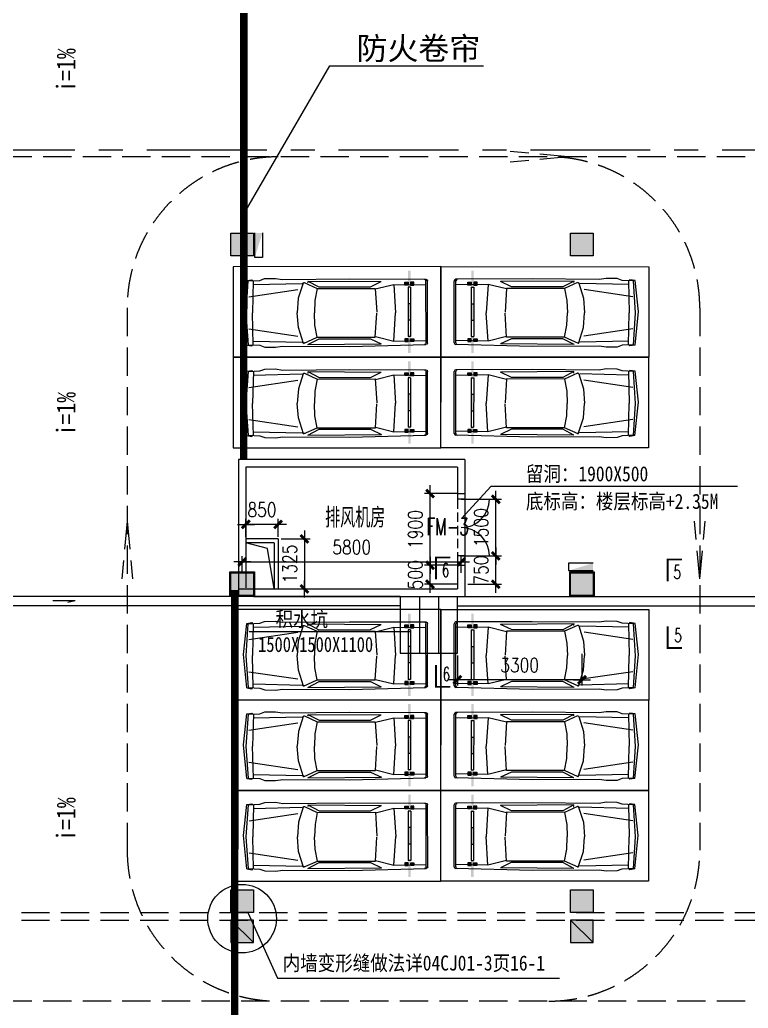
# Model space of a CAD drawing. Extents: x 953929 to 1132291, y -67290 to 107124.
# Drawn here: x 1040252 to 1059548, y 50266 to 76462 of the extents above; entities that cross this region are included whole.
import ezdxf
from ezdxf.enums import TextEntityAlignment as Align

# ---------------------------------------------------------------- set-up
doc = ezdxf.new("R2010")
doc.units = 0
doc.header["$MEASUREMENT"] = 0
for name, pattern in [('ACAD_ISO02W100', [15, 12, -3]), ('CENTER', [50.8, 31.75, -6.35, 6.35, -6.35]), ('DASH', [0.35, 0.25, -0.1])]:
    doc.linetypes.add(name, pattern=pattern)
doc.layers.get('0').update_dxf_attribs({"linetype": 'CONTINUOUS'})
doc.layers.get('DEFPOINTS').update_dxf_attribs({"linetype": 'CONTINUOUS'})
for name, color, linetype in [('0-文字', 11, 'CONTINUOUS'), ('1', 8, 'CONTINUOUS'), ('2', 6, 'ACAD_ISO02W100'), ('COLUMN', 4, 'CONTINUOUS'), ('DIM', 7, 'CONTINUOUS'), ('F', 31, 'CONTINUOUS'), ('KWC', 253, 'CONTINUOUS'), ('LAYER2', 1, 'CONTINUOUS'), ('TC', 8, 'CONTINUOUS'), ('WALL', 1, 'CONTINUOUS'), ('WIN', 4, 'CONTINUOUS'), ('WINDOW', 254, 'CONTINUOUS'), ('WINDOWS', 4, 'CONTINUOUS'), ('柱子', 2, 'CONTINUOUS'), ('阳台', 4, 'CONTINUOUS')]:
    doc.layers.add(name, color=color, linetype=linetype)
doc.layers.add('AXIS', color=3, linetype='CONTINUOUS', lineweight=9)
doc.styles.add('CHINA', font='SimSun.ttf', dxfattribs={"width": 0.85, "height": 150})
doc.styles.add('DIM', font='', dxfattribs={"width": 0.75})
doc.styles.add('DIM_FONT', font='SIMPLEX.shx', dxfattribs={"width": 0.8})
doc.styles.add('FS', font='txt.shx', dxfattribs={"width": 0.66, "height": 150, "bigfont": 'fs.shx'})
doc.styles.add('ROMANC', font='ROMANC', dxfattribs={"height": 0.2})
doc.styles.get("Standard").update_dxf_attribs({"font": 'txt.shx', "width": 0.8, "height": 525, "bigfont": 'h1.shx'})
doc.styles.add('宋体', font='SimSun.ttf')
doc.styles.get('DIM').set_extended_font_data('FangSong_GB2312')
doc.dimstyles.new('DIMN-200', dxfattribs={"dimtxt": 300, "dimasz": 1, "dimexe": 250, "dimexo": 0, "dimgap": 150, "dimtad": 1, "dimdec": 0, "dimdsep": 46, "dimtxsty": 'DIM_FONT', "dimblk": '_DIMX', "dimcen": 2.5, "dimclrd": 256, "dimclre": 256, "dimclrt": 4, "dimadec": 0, "dimazin": 0, "dimtfac": 1, "dimtdec": 0, "dimtix": 1, "dimtmove": 2, "dimatfit": 3, "dimldrblk": '_DIMX', "dimfxl": 0, "dimtolj": 1, "dimtzin": 0, "dimarcsym": 0})
doc.dimstyles.get("Standard").update_dxf_attribs({"dimtxt": 375, "dimasz": 1, "dimexe": 150, "dimexo": 0, "dimgap": 200, "dimtad": 1, "dimdec": 0, "dimzin": 0, "dimdsep": 46, "dimtxsty": 'DIM_FONT', "dimblk1": '_DIMX', "dimblk2": '_DIMX', "dimsah": 1, "dimcen": 200, "dimclrd": 256, "dimclre": 256, "dimclrt": 4, "dimadec": 0, "dimazin": 0, "dimtfac": 1, "dimtdec": 0, "dimtix": 1, "dimtmove": 2, "dimatfit": 3, "dimldrblk": '_DIMX', "dimfxl": 0, "dimtolj": 1, "dimtzin": 0, "dimarcsym": 0})

# ---------------------------------------------------------------- blocks, each defined once
blk = doc.blocks.new('ZHU')
at = {"layer": '柱子'}
h = blk.add_hatch(color=256, dxfattribs=at)
h.paths.add_polyline_path([(300, -300), (300, 300), (-300, 300)])
h.paths.add_polyline_path([(-300, 300), (-300, -300), (300, -300)], flags=16)
blk.add_line((-300, 300), (300, -300), dxfattribs=at)
blk.add_lwpolyline([(-300, -300), (300, -300), (300, 300), (-300, 300)], close=True, dxfattribs=at)
blk = doc.blocks.new('_DIMX')
blk.add_line((-150, 0), (150, 0))
at = {"const_width": 50}
blk.add_lwpolyline([(-70, -70), (70, 70)], dxfattribs=at)
blk = doc.blocks.new('*D28')
at = {"linetype": 'ByBlock'}
for p, q in [((1047173, 62704), (1047941, 62704)), ((1047791, 62706), (1047791, 62707)), ((1047791, 62704), (1047791, 61379)), ((1047173, 61379), (1047941, 61379)), ((1047791, 61378), (1047791, 61376))]:
    blk.add_line(p, q, dxfattribs=at)
at = {"layer": 'DEFPOINTS', "color": 0, "linetype": 'ByBlock'}
for p in [(1047173, 62704), (1047173, 61379), (1047791, 61379)]:
    blk.add_point(p, dxfattribs=at)
at = {"linetype": 'ByBlock', "xscale": 1.5, "yscale": 1.5, "zscale": 1.5}
for p, rotation in [((1047791, 62704), 270), ((1047791, 61379), 90)]:
    blk.add_blockref('_DIMX', p, dxfattribs=dict(at, rotation=rotation))
at = {"color": 4, "linetype": 'ByBlock', "insert": (1047404, 62042), "char_height": 375, "attachment_point": 5, "rotation": 90, "style": 'DIM_FONT'}
blk.add_mtext('\\A1;1325', dxfattribs=at)
blk = doc.blocks.new('*D29')
at = {"linetype": 'ByBlock'}
for p, q in [((1197116, 49336), (1197116, 49819)), ((1197966, 49336), (1197966, 49819)), ((1197115, 49669), (1197113, 49669)), ((1197966, 49669), (1197116, 49669)), ((1197968, 49669), (1197969, 49669))]:
    blk.add_line(p, q, dxfattribs=at)
at = {"layer": 'DEFPOINTS', "color": 0, "linetype": 'ByBlock'}
for p in [(1197116, 49669), (1197116, 49336), (1197966, 49336)]:
    blk.add_point(p, dxfattribs=at)
at = {"linetype": 'ByBlock', "xscale": 1.5, "yscale": 1.5, "zscale": 1.5}
blk.add_blockref('_DIMX', (1197116, 49669), dxfattribs=at)
at = {"linetype": 'ByBlock', "xscale": 1.5, "yscale": 1.5, "zscale": 1.5, "rotation": 180}
blk.add_blockref('_DIMX', (1197966, 49669), dxfattribs=at)
at = {"color": 4, "linetype": 'ByBlock', "insert": (1197541, 50057), "char_height": 375, "attachment_point": 5, "style": 'DIM_FONT'}
blk.add_mtext('\\A1;850', dxfattribs=at)
blk = doc.blocks.new('*D107')
at = {"linetype": 'ByBlock'}
for p, q in [((1046144, 61804), (1046144, 62246)), ((1046145, 62096), (1051942, 62096)), ((1051944, 61804), (1051944, 62246))]:
    blk.add_line(p, q, dxfattribs=at)
at = {"layer": 'DEFPOINTS', "color": 0, "linetype": 'ByBlock'}
for p in [(1051944, 62096), (1046144, 61804), (1051944, 61804)]:
    blk.add_point(p, dxfattribs=at)
at = {"linetype": 'ByBlock', "xscale": 1.5, "yscale": 1.5, "zscale": 1.5, "rotation": 180}
blk.add_blockref('_DIMX', (1046144, 62096), dxfattribs=at)
at = {"linetype": 'ByBlock', "xscale": 1.5, "yscale": 1.5, "zscale": 1.5}
blk.add_blockref('_DIMX', (1051944, 62096), dxfattribs=at)
at = {"color": 4, "linetype": 'ByBlock', "insert": (1049044, 62484), "char_height": 375, "attachment_point": 5, "style": 'DIM_FONT'}
blk.add_mtext('\\A1;5800', dxfattribs=at)
blk = doc.blocks.new('*D219')
at = {"linetype": 'ByBlock'}
for p, q in [((1055144, 59749), (1055144, 58907)), ((1051843, 59704), (1051843, 58907)), ((1055142, 59057), (1051845, 59057))]:
    blk.add_line(p, q, dxfattribs=at)
at = {"layer": 'DEFPOINTS', "color": 0, "linetype": 'ByBlock'}
for p in [(1055144, 59749), (1051843, 59704), (1051843, 59057)]:
    blk.add_point(p, dxfattribs=at)
at = {"linetype": 'ByBlock', "xscale": 1.5, "yscale": 1.5, "zscale": 1.5, "rotation": 180}
blk.add_blockref('_DIMX', (1051843, 59057), dxfattribs=at)
at = {"linetype": 'ByBlock', "xscale": 1.5, "yscale": 1.5, "zscale": 1.5}
blk.add_blockref('_DIMX', (1055144, 59057), dxfattribs=at)
at = {"color": 4, "linetype": 'ByBlock', "insert": (1053493, 59445), "char_height": 375, "attachment_point": 5, "style": 'DIM_FONT'}
blk.add_mtext('\\A1;3300', dxfattribs=at)
blk = doc.blocks.new('*D421')
at = {"linetype": 'ByBlock'}
for p, q in [((1051844, 63904), (1050969, 63904)), ((1051119, 62006), (1051119, 63903)), ((1051844, 62004), (1050969, 62004))]:
    blk.add_line(p, q, dxfattribs=at)
at = {"layer": 'DEFPOINTS', "color": 0, "linetype": 'ByBlock'}
for p in [(1051119, 63904), (1051844, 63904), (1051844, 62004)]:
    blk.add_point(p, dxfattribs=at)
at = {"linetype": 'ByBlock', "xscale": 1.5, "yscale": 1.5, "zscale": 1.5}
for p, rotation in [((1051119, 63904), 90), ((1051119, 62004), 270)]:
    blk.add_blockref('_DIMX', p, dxfattribs=dict(at, rotation=rotation))
at = {"color": 4, "linetype": 'ByBlock', "insert": (1050731, 62954), "char_height": 375, "attachment_point": 5, "rotation": 90, "style": 'DIM_FONT'}
blk.add_mtext('\\A1;1900', dxfattribs=at)
blk = doc.blocks.new('*D420')
at = {"linetype": 'ByBlock'}
for p, q in [((1051844, 62004), (1050969, 62004)), ((1051119, 62006), (1051119, 62007)), ((1051119, 61504), (1051119, 62004)), ((1051844, 61504), (1050969, 61504)), ((1051119, 61503), (1051119, 61501))]:
    blk.add_line(p, q, dxfattribs=at)
at = {"layer": 'DEFPOINTS', "color": 0, "linetype": 'ByBlock'}
for p in [(1051119, 62004), (1051844, 62004), (1051844, 61504)]:
    blk.add_point(p, dxfattribs=at)
at = {"linetype": 'ByBlock', "xscale": 1.5, "yscale": 1.5, "zscale": 1.5}
for p, rotation in [((1051119, 62004), 270), ((1051119, 61504), 90)]:
    blk.add_blockref('_DIMX', p, dxfattribs=dict(at, rotation=rotation))
at = {"color": 4, "linetype": 'ByBlock', "insert": (1050731, 61754), "char_height": 375, "attachment_point": 5, "rotation": 90, "style": 'DIM_FONT'}
blk.add_mtext('\\A1;500', dxfattribs=at)
blk = doc.blocks.new('*D422')
at = {"linetype": 'ByBlock'}
for p, q in [((1052044, 62254), (1052934, 62254)), ((1052784, 62256), (1052784, 62257)), ((1052784, 61504), (1052784, 62254)), ((1052044, 61504), (1052934, 61504)), ((1052784, 61503), (1052784, 61501))]:
    blk.add_line(p, q, dxfattribs=at)
at = {"layer": 'DEFPOINTS', "color": 0, "linetype": 'ByBlock'}
for p in [(1052044, 62254), (1052784, 62254), (1052044, 61504)]:
    blk.add_point(p, dxfattribs=at)
at = {"linetype": 'ByBlock', "xscale": 1.5, "yscale": 1.5, "zscale": 1.5}
for p, rotation in [((1052784, 62254), 270), ((1052784, 61504), 90)]:
    blk.add_blockref('_DIMX', p, dxfattribs=dict(at, rotation=rotation))
at = {"color": 4, "linetype": 'ByBlock', "insert": (1052396, 61879), "char_height": 375, "attachment_point": 5, "rotation": 90, "style": 'DIM_FONT'}
blk.add_mtext('\\A1;750', dxfattribs=at)
blk = doc.blocks.new('*D423')
at = {"linetype": 'ByBlock'}
for p, q in [((1052044, 63754), (1052934, 63754)), ((1052784, 62256), (1052784, 63753)), ((1052044, 62254), (1052934, 62254))]:
    blk.add_line(p, q, dxfattribs=at)
at = {"layer": 'DEFPOINTS', "color": 0, "linetype": 'ByBlock'}
for p in [(1052044, 63754), (1052784, 63754), (1052044, 62254)]:
    blk.add_point(p, dxfattribs=at)
at = {"linetype": 'ByBlock', "xscale": 1.5, "yscale": 1.5, "zscale": 1.5}
for p, rotation in [((1052784, 63754), 90), ((1052784, 62254), 270)]:
    blk.add_blockref('_DIMX', p, dxfattribs=dict(at, rotation=rotation))
at = {"color": 4, "linetype": 'ByBlock', "insert": (1052396, 63004), "char_height": 375, "attachment_point": 5, "rotation": 90, "style": 'DIM_FONT'}
blk.add_mtext('\\A1;1500', dxfattribs=at)
blk = doc.blocks.new('CW')
at = {"layer": 'KWC'}
h = blk.add_hatch(color=256, dxfattribs=at)
h.paths.add_polyline_path([(800, -546), (800, -109), (865, -109), (865, -546)])
h.paths.add_polyline_path([(799, -1419), (799, -982), (865, -982), (865, -1419)])
h.paths.add_polyline_path([(799, -2292), (799, -1855), (864, -1855), (864, -2292)])
h = blk.add_hatch(color=256, dxfattribs=at)
h.paths.add_polyline_path([(865, -412), (865, -488), (953, -488), (953, -412)])
h.paths.add_polyline_path([(800, -412), (800, -488), (712, -488), (712, -412)])
edge = h.paths.add_edge_path(flags=16)
edge.add_ellipse((756, -450), major_axis=(-10.2, 10.2), ratio=1, start_angle=-45.0335, end_angle=314.9665, ccw=False)
edge = h.paths.add_edge_path(flags=16)
edge.add_ellipse((909, -450), major_axis=(-10.2, 10.2), ratio=1, start_angle=-45.0335, end_angle=314.9665, ccw=False)
h = blk.add_hatch(color=256, dxfattribs=at)
h.paths.add_polyline_path([(864, -1989), (864, -1913), (952, -1913), (952, -1989)])
edge = h.paths.add_edge_path(flags=16)
edge.add_ellipse((908, -1951), major_axis=(-10.2, 10.2), ratio=1, start_angle=-45.0335, end_angle=314.9665, ccw=False)
edge = h.paths.add_edge_path(flags=16)
edge.add_ellipse((755, -1951), major_axis=(-10.2, 10.2), ratio=1, start_angle=-45.0335, end_angle=314.9665, ccw=False)
h.paths.add_polyline_path([(799, -1989), (799, -1913), (712, -1913), (712, -1989)])
for p, q in [((-1, -2400), (0, 0)), ((0, 0), (5500, -3)), ((5500, -3), (5499, -2403)), ((349, -2022), (350, -379)), ((391, -2023), (392, -379)), ((2414, -328), (395, -334)), ((1245, -471), (397, -483)), ((712, -488), (712, -412)), ((712, -412), (800, -412)), ((800, -488), (712, -488)), ((800, -412), (800, -488)), ((865, -412), (865, -488)), ((953, -412), (865, -412)), ((865, -488), (953, -488)), ((953, -488), (953, -412)), ((1245, -471), (1197, -1224)), ((1734, -592), (1245, -471)), ((3522, -383), (1576, -397)), ((1864, -537), (1576, -397)), ((4190, -340), (2414, -328)), ((3522, -383), (3226, -538)), ((3615, -425), (3273, -579)), ((3646, -439), (3773, -838)), ((4970, -473), (3673, -445)), ((4377, -312), (4190, -340)), ((4665, -317), (4377, -312)), ((4796, -365), (4665, -317)), ((5098, -381), (4796, -365)), ((4966, -373), (4985, -1225)), ((5003, -350), (4985, -372)), ((5139, -372), (5003, -350)), ((5154, -1230), (5098, -381)), ((5227, -1193), (5139, -372)), ((800, -546), (799, -1855)), ((800, -546), (865, -546)), ((865, -546), (864, -1855)), ((1735, -578), (1696, -1211)), ((3273, -579), (1735, -578)), ((3226, -538), (1864, -537)), ((3273, -579), (3333, -897)), ((5082, -800), (3786, -605)), ((799, -982), (865, -982)), ((3333, -897), (3345, -1224)), ((3773, -838), (3802, -1224)), ((1244, -1976), (1197, -1222)), ((1734, -1869), (1696, -1236)), ((3333, -1552), (3345, -1225)), ((3772, -1612), (3802, -1226)), ((4965, -2077), (4985, -1226)), ((5097, -2070), (5154, -1230)), ((5138, -2079), (5227, -1193)), ((799, -1419), (865, -1419)), ((3272, -1870), (3333, -1552)), ((3637, -2034), (3772, -1612)), ((5081, -1651), (3785, -1844)), ((2413, -2120), (393, -2067)), ((1244, -1976), (396, -1962)), ((799, -1913), (712, -1913)), ((712, -1913), (712, -1989)), ((712, -1989), (799, -1989)), ((799, -1855), (864, -1855)), ((799, -1989), (799, -1913)), ((864, -1989), (864, -1913)), ((864, -1913), (952, -1913)), ((952, -1989), (864, -1989)), ((952, -1913), (952, -1989)), ((1733, -1855), (1244, -1976)), ((1863, -1910), (1575, -2050)), ((3521, -2067), (1575, -2050)), ((3272, -1870), (1734, -1869)), ((3225, -1911), (1863, -1910)), ((3521, -2067), (3225, -1911)), ((3637, -2034), (3272, -1870)), ((4969, -1977), (3672, -2005)), ((4795, -2085), (4664, -2133)), ((5097, -2070), (4795, -2085)), ((5002, -2101), (4984, -2079)), ((5138, -2079), (5002, -2101)), ((4189, -2110), (2413, -2120)), ((4376, -2138), (4189, -2110)), ((4664, -2133), (4376, -2138)), ((5499, -2403), (-1, -2400))]:
    blk.add_line(p, q, dxfattribs=at)
for centre in [(756, -450), (909, -450), (755, -1951), (908, -1951)]:
    blk.add_circle(centre, 14.4, dxfattribs=at)
for centre, major_axis, start_param, end_param in [((395, -379), (-45, 0.4), -1.558913, 0.008145), ((437, -379), (-45, 0.1), -1.565717, 0.001342), ((3509, -415), (11.2, 0.7), -1.159955, 1.503276), ((3624, -446), (22.5, 0.3), 0.294791, 1.978353), ((3333, -1224), (7.95, 7.95), 5.46214, 5.532266), ((3791, -1225), (-7.95, 7.95), 3.84936, 4.003454), ((4974, -1225), (7.95, 7.95), 5.474521, 5.519885), ((394, -2022), (-45, 0.1), 0.002021, 1.546781), ((436, -2023), (-45, 0.1), 0.002021, 1.546781), ((3623, -2003), (22.5, 0.4), 4.270615, 5.954177)]:
    blk.add_ellipse(centre, major_axis=major_axis, ratio=1, start_param=start_param, end_param=end_param, dxfattribs=at)
at = {"layer": 'KWC', "linetype": 'Continuous', "style": 'DIM', "oblique": 360, "flags": 9}
for tag in ['YSIZE', 'XSIZE']:
    blk.add_attdef(tag, (5154, -1230), '', height=0.45, rotation=179.9665, dxfattribs=at)
blk = doc.blocks.new('A$C01856CDB')
at = {"layer": 'WIN'}
for q in [(588, 47), (189, 0)]:
    blk.add_line((0, 47), q, dxfattribs=at)
blk = doc.blocks.new('A$C445D01A8')
at = {"layer": 'WINDOW'}
blk.add_blockref('A$C01856CDB', (0, 0), dxfattribs=at)
blk = doc.blocks.new('A$C084E10F1')
at = {"layer": 'WINDOWS', "xscale": -1}
blk.add_blockref('A$C445D01A8', (588, 0), dxfattribs=at)

msp = doc.modelspace()

# ---------------------------------------------------------------- hatches: boundary and pattern name
at = {"layer": 'COLUMN'}
for points in [[(1045843.554, 70204.176), (1046443.554, 70204.176), (1046443.554, 70804.176), (1045843.554, 70804.176)], [(1054843.554, 70204.176), (1055443.554, 70204.176), (1055443.554, 70804.176), (1054843.554, 70804.176)], [(1045818.554, 61179.176), (1046468.554, 61179.176), (1046468.554, 61829.176), (1045818.554, 61829.176)], [(1054818.554, 61179.176), (1055468.554, 61179.176), (1055468.554, 61829.176), (1054818.554, 61829.176)], [(1045843.554, 61204.176), (1046443.554, 61204.176), (1046443.554, 61804.176), (1045843.554, 61804.176)], [(1054843.554, 61204.176), (1055443.554, 61204.176), (1055443.554, 61804.176), (1054843.554, 61804.176)], [(1045843.554, 52804.176), (1046443.554, 52804.176), (1046443.554, 53404.176), (1045843.554, 53404.176)], [(1054843.554, 52804.176), (1055443.554, 52804.176), (1055443.554, 53404.176), (1054843.554, 53404.176)]]:
    msp.add_hatch(color=256, dxfattribs=at).paths.add_polyline_path(points)

# ---------------------------------------------------------------- linework, layer by layer
for p, q in [((1046170.889, 71281.89), (1048461.607, 75239.956)), ((1048461.607, 75239.956), (1052531.501, 75239.956))]:
    msp.add_line(p, q)
at = {"layer": '1'}
for p, q in [((1046814.222, 62450.028), (1046243.554, 62604.176)), ((1046993.554, 61379.176), (1046814.222, 62450.028))]:
    msp.add_line(p, q, dxfattribs=at)
at = {"layer": '2', "ltscale": 100, "const_width": 200}
for points in [[(1046193.554, 84854.176), (1046181.86, 64804.176)], [(1045949.797, 61346.223), (1045922.711, 14904.176)]]:
    msp.add_lwpolyline(points, dxfattribs=at)
at = {"layer": 'COLUMN'}
for p, q in [((1051943.554, 63754.176), (1052693.554, 63754.176)), ((1051943.554, 62254.176), (1052693.554, 62254.176))]:
    msp.add_line(p, q, dxfattribs=at)
for points in [[(1045843.554, 70804.176), (1046443.554, 70804.176), (1046443.554, 70204.176), (1045843.554, 70204.176)], [(1054843.554, 70804.176), (1055443.554, 70804.176), (1055443.554, 70204.176), (1054843.554, 70204.176)], [(1045818.554, 61829.176), (1046468.554, 61829.176), (1046468.554, 61179.176), (1045818.554, 61179.176)], [(1054818.554, 61829.176), (1055468.554, 61829.176), (1055468.554, 61179.176), (1054818.554, 61179.176)], [(1045843.554, 61804.176), (1046443.554, 61804.176), (1046443.554, 61204.176), (1045843.554, 61204.176)], [(1054843.554, 61804.176), (1055443.554, 61804.176), (1055443.554, 61204.176), (1054843.554, 61204.176)], [(1045843.554, 53404.176), (1046443.554, 53404.176), (1046443.554, 52804.176), (1045843.554, 52804.176)], [(1054843.554, 53404.176), (1055443.554, 53404.176), (1055443.554, 52804.176), (1054843.554, 52804.176)]]:
    msp.add_lwpolyline(points, close=True, dxfattribs=at)
msp.add_lwpolyline([(1046297.185, 52804.176), (1047081.213, 51064.919), (1054548.279, 51064.919)], dxfattribs=at)
for centre, start, end in [((1051943.554, 63754.176), 270, 0), ((1051943.554, 62254.176), 0, 90)]:
    msp.add_arc(centre, 750, start, end, dxfattribs=at)
at = {"layer": 'DIM'}
msp.add_line((1050579.967, 60244.785), (1046327.642, 60244.785), dxfattribs=at)
for points in [[(1040829.912, 76104.494, 0, 60, 0), (1040829.912, 75704.494, 0, 0, 0), (1040829.912, 74276.393, 0, 0, 0)], [(1040829.912, 65024.07, 0, 60, 0), (1040829.912, 65424.07, 0, 0, 0), (1040829.912, 66852.171, 0, 0, 0)], [(1040829.912, 56251.93, 0, 60, 0), (1040829.912, 55851.93, 0, 0, 0), (1040829.912, 54423.829, 0, 0, 0)]]:
    msp.add_lwpolyline(points, format="xyseb", dxfattribs=at)
at = {"layer": 'LAYER2', "color": 4, "const_width": 48}
for points in [[(1051660.672, 62211.461), (1051276.672, 62211.461), (1051276.672, 61635.461)], [(1057796.762, 62159.205), (1057412.762, 62159.205), (1057412.762, 61583.205)], [(1057796.762, 59812.079), (1057412.762, 59812.079), (1057412.762, 60388.079)], [(1051660.672, 58784.388), (1051276.672, 58784.388), (1051276.672, 59360.388)]]:
    msp.add_lwpolyline(points, dxfattribs=at)
at = {"layer": 'TC'}
for p, q in [((1046479.594, 70162.231), (1046479.254, 70812.231)), ((1046679.254, 70812.336), (1046679.594, 70162.336)), ((1046679.594, 70162.336), (1046479.594, 70162.231)), ((1054790.316, 62063.444), (1054790.211, 61863.444)), ((1054790.211, 61863.444), (1055440.211, 61863.104)), ((1055440.316, 62063.104), (1054790.316, 62063.444))]:
    msp.add_line(p, q, dxfattribs=at)
for points in [[(1046480.685, 70165.132), (1046480.346, 70811.342), (1046676.16, 70809.577)], [(1054793.112, 61864.535), (1055439.321, 61864.196), (1055437.556, 62060.01)]]:
    msp.add_solid(points, dxfattribs=at)
at = {"layer": 'WALL'}
for p, q in [((1046043.554, 64804.176), (1046043.554, 61204.176)), ((1052043.554, 64804.176), (1046043.554, 64804.176)), ((1052043.554, 64804.176), (1052043.554, 63754.176)), ((1046243.554, 64604.176), (1046243.554, 61404.176)), ((1051843.554, 64604.176), (1046243.554, 64604.176)), ((1051843.554, 64604.176), (1051843.554, 63754.176)), ((1052043.554, 63754.176), (1051843.554, 63754.176)), ((1047093.554, 62704.176), (1046243.554, 62704.176)), ((1047093.554, 62704.176), (1047093.554, 61379.176)), ((1046993.554, 62604.176), (1046243.554, 62604.176)), ((1046243.554, 62604.176), (1046243.554, 61504.176)), ((1046993.554, 62604.176), (1046993.554, 61379.176)), ((1052043.554, 62254.176), (1051843.554, 62254.176)), ((1051843.554, 62254.176), (1051843.554, 61379.176)), ((1052043.554, 62254.176), (1052043.554, 61179.176)), ((1046043.554, 61379.176), (1051843.554, 61379.176)), ((1046443.554, 61179.176), (1052043.554, 61179.176))]:
    msp.add_line(p, q, dxfattribs=at)
at = {"layer": 'WINDOWS', "color": 8, "linetype": 'CENTER', "ltscale": 100}
msp.add_line((1122993.554, 73004.176), (1001764.467, 73004.176), dxfattribs=at)
at = {"layer": 'WINDOWS', "color": 8, "linetype": 'DASH', "ltscale": 3000}
for p, q in [((1114068.554, 72829.176), (1002192.631, 72829.176)), ((1054777.715, 72829.176), (1053242.375, 72971.572)), ((1054777.715, 72829.176), (1053242.375, 72686.779)), ((1043097.028, 68829.176), (1043097.028, 54454.176)), ((1058264.59, 68829.176), (1058264.59, 54454.176)), ((1043097.028, 63177.016), (1042954.631, 61641.676)), ((1043097.028, 63177.016), (1043239.424, 61641.676)), ((1058264.59, 61641.676), (1058122.193, 63177.016)), ((1058264.59, 61641.676), (1058406.986, 63177.016)), ((1001443.554, 52804.176), (1123496.141, 52804.176)), ((1001443.554, 52604.176), (1123496.141, 52604.176)), ((1114068.554, 50454.176), (989125.074, 50454.176))]:
    msp.add_line(p, q, dxfattribs=at)
at = {"layer": 'WINDOWS'}
for p, q in [((1051957.118, 63244.422), (1052740.958, 64101.278)), ((1052740.958, 64101.278), (1059261.89, 64101.278)), ((1052043.554, 63754.176), (1052043.554, 62254.176)), ((1050331.9, 61179.176), (1031693.554, 61179.176)), ((1046518.554, 61179.176), (1062793.554, 61179.176)), ((1050331.9, 61179.176), (1050331.9, 60929.176)), ((1050331.9, 61179.176), (1051843.113, 61179.176)), ((1050331.9, 61179.176), (1050331.9, 59679.176)), ((1050843.113, 61179.176), (1050843.113, 59679.176)), ((1051343.113, 61179.176), (1051343.113, 59679.176)), ((1051593.113, 61179.176), (1051843.113, 61179.176)), ((1051593.113, 61179.176), (1051843.113, 61179.176)), ((1051593.113, 61179.176), (1051843.113, 61179.176)), ((1051843.113, 59679.176), (1051843.113, 61179.176)), ((1050331.9, 60929.176), (1031443.554, 60929.176)), ((1051843.113, 60929.176), (1063043.554, 60929.176)), ((1050331.9, 59679.176), (1051843.113, 59679.176))]:
    msp.add_line(p, q, dxfattribs=at)
at = {"layer": 'WINDOWS', "color": 8}
for p, q in [((1051843.554, 63904.176), (1052043.554, 63904.176)), ((1051843.554, 62004.176), (1052043.554, 62004.176))]:
    msp.add_line(p, q, dxfattribs=at)
at = {"layer": 'WINDOWS', "color": 8, "linetype": 'DASH', "ltscale": 1000}
msp.add_line((1051843.554, 63754.176), (1051843.554, 62254.176), dxfattribs=at)
at = {"layer": 'WINDOWS'}
msp.add_circle((1046140.947, 52640.14), 908.245, dxfattribs=at)
at = {"layer": 'WINDOWS', "color": 8, "linetype": 'DASH', "ltscale": 3000}
for centre, start, end in [((1047097.028, 68829.176), 90, 180), ((1054264.59, 68829.176), 0, 90), ((1047097.028, 54454.176), 180, 270), ((1054264.59, 54454.176), 270, 0)]:
    msp.add_arc(centre, 4000, start, end, dxfattribs=at)

# ---------------------------------------------------------------- block references
at = {"layer": 'KWC', "xscale": -1}
for p in [(1051403.477, 69920.137), (1051404.878, 67520.137), (1051403.477, 60835.894), (1051404.878, 58435.894), (1051406.28, 56035.895)]:
    msp.add_blockref('CW', p, dxfattribs=at)
at = {"layer": 'KWC'}
for p in [(1051411.886, 69920.137), (1051410.484, 67520.137), (1051411.886, 60835.894), (1051410.484, 58435.894), (1051409.083, 56035.895)]:
    msp.add_blockref('CW', p, dxfattribs=at)
at = {"layer": 'WINDOWS'}
msp.add_blockref('A$C084E10F1', (1041127.74, 61016.676), dxfattribs=at)
at = {"layer": '柱子'}
for p in [(1046143.554, 52304.176), (1055143.554, 52304.176)]:
    msp.add_blockref('ZHU', p, dxfattribs=at)

# ---------------------------------------------------------------- texts
at = {"layer": '0-文字', "style": '宋体'}
msp.add_text('防火卷帘', height=600, dxfattribs=at).set_placement((1050809.812, 75716.808), align=Align.MIDDLE)
at = {"layer": 'AXIS', "width": 0.8}
msp.add_text('排风机房', height=525, dxfattribs=at).set_placement((1048339.212, 63003.439))
at = {"layer": 'DIM', "style": 'CHINA', "width": 0.85}
for p in [(1041727.35, 74553.11), (1041727.35, 65444.482), (1041727.35, 54700.545)]:
    msp.add_text('i=1%', height=500, rotation=90, dxfattribs=at).set_placement(p)
at = {"layer": 'DIM', "style": 'CHINA'}
for s, width, p in [('留洞：1900X500', 0.85, (1053657.944, 64229.966)), ('底标高：楼层标高+2.35M', 0.85, (1053657.944, 63499.864)), ('积水坑', 0.85, (1047027.01, 60383.591)), ('1500X1500X1100', 0.8, (1046564.588, 59707.368)), ('内墙变形缝做法详04CJ01-3页16-1', 0.85, (1047216.59, 51264.407))]:
    msp.add_text(s, height=400, dxfattribs=dict(at, width=width)).set_placement(p)
at = {"layer": 'F', "style": 'FS', "width": 0.66}
msp.add_text('FM-3', height=450, dxfattribs=at).set_placement((1051027.745, 62802.709))
at = {"layer": '阳台', "style": 'ROMANC', "width": 0.66}
for s, p in [('6', (1051430.364, 61696.377)), ('5', (1057566.454, 61644.121)), ('5', (1057585.789, 59968.379)), ('6', (1051449.699, 58940.689))]:
    msp.add_text(s, height=360, dxfattribs=at).set_placement(p)

# ---------------------------------------------------------------- dimensions: what is measured, and where the dimension line sits
at = {"layer": 'AXIS'}
for base, p1, p2, picture, middle in [((1051118.518, 63904.176), (1051843.554, 62004.176), (1051843.554, 63904.176), '*D421', (1050731.018, 62954.176)), ((1051118.518, 62004.176), (1051843.554, 61504.176), (1051843.554, 62004.176), '*D420', (1050731.018, 61754.176))]:
    dim = msp.add_linear_dim(base=base, p1=p1, p2=p2, angle=270, dimstyle='DIMN-200', override={"dimtxt": 375, "dimasz": 1.5, "dimexe": 150, "dimgap": 200, "dimzin": 0, "dimblk1": '_DIMX', "dimblk2": '_DIMX', "dimsah": 1, "dimcen": 200}, dxfattribs=at)
    dim.commit()
    dim.dimension.update_dxf_attribs({"geometry": picture, "text_midpoint": middle})
for base, p1, p2, picture, middle in [((1052861.937, 63754.176), (1052121.491, 62254.176), (1052121.491, 63754.176), '*D423', (1052474.437, 63004.176)), ((1052861.937, 62254.176), (1052121.491, 61504.176), (1052121.491, 62254.176), '*D422', (1052474.437, 61879.176))]:
    dim = msp.add_linear_dim(base=base, p1=p1, p2=p2, angle=90, dimstyle='DIMN-200', override={"dimtxt": 375, "dimasz": 1.5, "dimexe": 150, "dimgap": 200, "dimzin": 0, "dimblk1": '_DIMX', "dimblk2": '_DIMX', "dimsah": 1, "dimcen": 200}, dxfattribs=at)
    dim.commit()
    dim.dimension.update_dxf_attribs({"geometry": picture, "text_midpoint": middle, "insert": (77.938, 0)})
dim = msp.add_linear_dim(base=(1046243.554, 63089.744), p1=(1047093.554, 62756.379), p2=(1046243.554, 62756.379), dimstyle='DIMN-200', override={"dimtxt": 375, "dimasz": 1.5, "dimexe": 150, "dimgap": 200, "dimzin": 0, "dimblk1": '_DIMX', "dimblk2": '_DIMX', "dimsah": 1, "dimcen": 200}, dxfattribs=at)
dim.commit()
dim.dimension.update_dxf_attribs({"geometry": '*D29', "text_midpoint": (1046668.554, 63477.244), "insert": (-150872.789, 13420.284)})
dim = msp.add_aligned_dim(p1=(1047173.072, 62704.176), p2=(1047173.072, 61379.176), distance=617.997, dimstyle='DIMN-200', override={"dimtxt": 375, "dimasz": 1.5, "dimexe": 150, "dimgap": 200, "dimzin": 0, "dimblk1": '_DIMX', "dimblk2": '_DIMX', "dimsah": 1, "dimcen": 200}, dxfattribs=at)
dim.commit()
dim.dimension.update_dxf_attribs({"geometry": '*D28', "text_midpoint": (1047403.569, 62041.676)})
dim = msp.add_linear_dim(base=(1051943.554, 62096.355), p1=(1046143.554, 61804.176), p2=(1051943.554, 61804.176), dimstyle='DIMN-200', override={"dimtxt": 375, "dimasz": 1.5, "dimexe": 150, "dimgap": 200, "dimzin": 0, "dimblk1": '_DIMX', "dimblk2": '_DIMX', "dimsah": 1, "dimcen": 200}, dxfattribs=at)
dim.commit()
dim.dimension.update_dxf_attribs({"geometry": '*D107', "text_midpoint": (1049043.554, 62483.855)})
at = {"layer": 'WINDOWS'}
dim = msp.add_linear_dim(base=(1051843.113, 58969.084), p1=(1055143.554, 59660.218), p2=(1051843.113, 59615.81), dimstyle='Standard', override={"dimasz": 1.5, "dimblk": '_DIMX'}, dxfattribs=at)
dim.commit()
dim.dimension.update_dxf_attribs({"geometry": '*D219', "text_midpoint": (1053493.333, 59356.584), "insert": (0, -88.366)})

doc.saveas('drawing.dxf')
